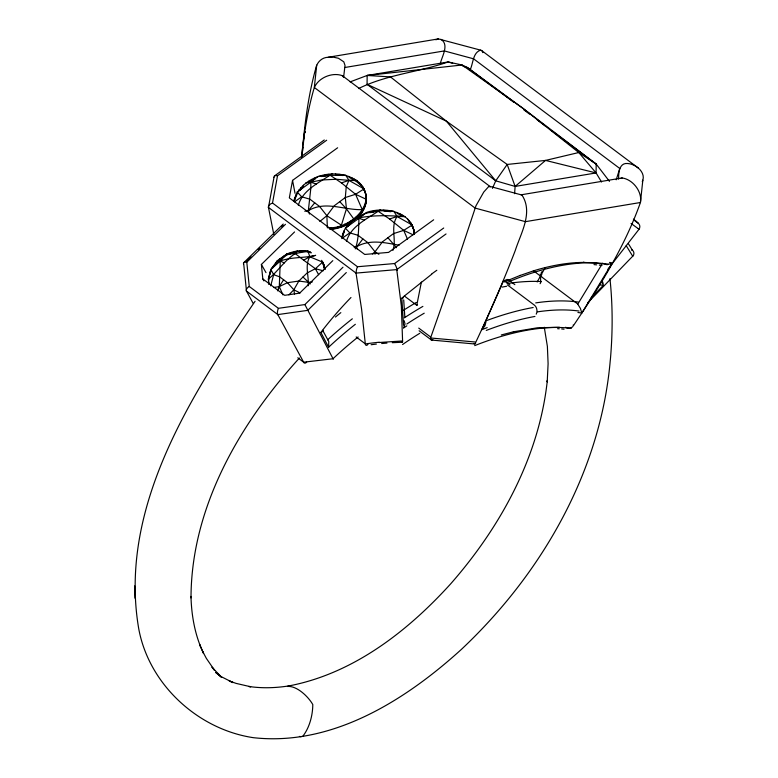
<?xml version="1.0" encoding="UTF-8"?>
<svg xmlns="http://www.w3.org/2000/svg" width="778" height="778" viewBox="0 0 778 778"><rect width="100%" height="100%" fill="white"/><g stroke="black" fill="none" stroke-linecap="round" stroke-linejoin="round"><path stroke-width="1.17" d="M601.55 182.003L596.094 172.94L515.124 186.428L495.742 180.817L367.07 84.316L367.158 75.456L448.128 61.958L462.064 64.992L467.51 67.579L522.952 108.337L596.181 164.08L609.456 181.362M350.119 81.885L367.158 75.456L390.488 76.915L446.309 121.105L507.188 164.45L545.553 160.414L596.094 172.94L596.181 164.08L551.68 130.704M609.952 278.66C612.821 305.511 612.743 332.614 610.38 359.504L610.205 361.089C600.451 471.867 541.576 573.882 461.578 649.222C405.484 700.219 332.216 746.569 253.239 737.661C197.797 729.307 148.909 684.358 138.727 628.712C118.139 508.549 190.522 395.846 255.067 301.281M310.792 252.51L308.458 252.053L307.942 251.109L295.232 253.599L286.508 254.182L277.231 260.747L270.861 269.48L273.671 274.673L279.701 276.861L283.581 279.779L279.292 286.596L277.581 290.855L279.292 286.615L280.284 261.009L286.508 254.182C294.026 251.031 302.593 249.242 310.5 251.965M268.906 279.166L269.451 274.945L270.997 271.162M297.021 194.247L294.191 201.006L294.006 200.15C301.708 174.408 339.471 165.685 359.271 182.655C379.606 203.019 349.935 228.82 328.579 227.886M514.579 193.703L515.124 186.428L507.188 164.45L495.742 180.817L492.464 188.364M301.883 156.456C304.344 127.154 307.718 97.765 315.518 69.349C316.529 62.979 321.226 57.436 328.16 57.271L438.374 38.9L481.378 50.356L638.339 168.077C641.762 170.956 644.369 175.624 642.842 180.146L640.43 202.504C624.744 246.84 599.41 286.965 573.318 325.817L573.172 325.029M302.661 151.078L303.021 147.168M303.303 144.241L304.587 131.997L305.443 131.521M301.504 157.224C303.867 134.594 307.368 111.993 313.563 90.063C316.296 78.529 331.671 71.683 342.301 75.69L489.897 186.389L521.941 195.045C533.484 212.482 520.745 233.322 515.308 250.39C503.434 281.471 490.062 311.968 475.854 342.057L430.701 337.992M316.724 65.119L314.302 87.467L475.134 208.096L525.442 221.662L640.43 202.504C642.404 191.67 632.903 179.446 622.176 177.968L521.104 194.811M343.643 76.983L345.014 65.41L343.798 61.832L338.44 58.262L333.47 57.193L328.16 57.271M618.646 179.125C618.481 173.066 619.113 162.621 627.642 163.497C631.6 163.779 635.315 165.578 638.339 168.077M309.488 214.076L308.331 210.692L310.84 188.198L310.821 182.188L318.046 176.48L330.378 175.381L345.743 175.167L348.943 180.399L356.985 180.486L357.287 181.964C370.231 190.026 367.858 209.535 356.421 217.85L356.236 216.994M304.781 211.246L308.331 210.673L314.72 202.825L319.583 206.462L326.877 215.701L341.396 225.173L341.707 226.651L331.175 228.751L331 227.896M378.886 254.328L375.015 251.8L367.722 242.561L362.859 238.924L355.274 248.882C358.746 239.361 358.629 228.44 358.959 218.287L366.175 212.579C383.894 206.16 412.525 211.198 414.343 233.76L413.896 230.405M357.238 249.057L356.47 246.772C369.89 238.972 384.974 242.726 399.085 245.206M268.867 280.041L268.352 279.088C277.979 271.327 284.583 260.299 295.232 253.599L303.634 260.173L309.77 256.798L315.664 255.359C304.072 258.257 291.692 256.779 280.284 261.009L270.861 269.48L268.352 279.088L269.071 284.427L268.498 281.646M273.788 234.324L268.468 207.425L273.963 177.52M326.672 140.225L277.522 175.76L272.514 203.019L357.472 266.737L394.563 263.548L443.713 228.012M337.633 147.781L292.547 180.379L289.328 197.894L364.736 254.445L388.572 252.393L433.657 219.804M403.549 325.223L401.818 298.227L404.365 296.01L416.765 305.297L421.394 282.015M308.137 285.789C309.226 276.278 304.441 265.92 309.79 256.789L307.942 251.109M270.705 285.847L273.671 274.673M343.993 230.988L342.32 237.115L342.145 236.259C347.883 214.067 374.13 208.786 393.872 211.266L397.081 216.508L405.114 216.585C387.969 215.438 370.785 214.757 353.951 218.997M341.396 225.173L346.434 208.893L345.306 197.524L346.268 186.545L348.943 180.399L356.985 180.486M392.89 250.419C396.819 239.585 390.109 226.884 397.081 216.508L412.204 225.017L414.032 231.047M440.367 63.358C441.816 56.658 449.616 44.492 440.863 39.299M469.98 70.117C473.209 64.224 472.606 52.476 480.639 50.152M616.205 179.786L619.794 168.486L473.569 58.817L444.306 50.92L344.664 67.53M350.966 297.507A235.335 135.956 -53.1 0 0 322.967 329.687L320.876 332.449L328.598 347.241L328.763 341.513L322.763 330.504M642.842 180.146L642.288 181.741M298.314 205.295C302.817 189.501 319.807 182.519 332.07 173.766M346.453 241.404C350.946 225.601 367.945 218.628 380.209 209.866M507.139 279.458L503.385 281.101L481.932 329.639L487.193 327.626M537.18 281.967L544.892 268.147M611.382 264.374L583.461 310.422M602.58 263.265L577.821 304.062M288.891 294.862L293.831 289.795L298.83 281.053L307.125 272.952L315.391 268.721L322.607 262.098L321.625 260.309M540.097 283.698L540.739 282.589L540.467 276.044L541.683 276.19M277.075 262.303L272.524 267.904L272.222 267.36M403.617 327.82L405.027 323.969L404.19 320.731M583.247 310.743L581.769 312.999L577.918 312.503M541.206 272.757L541.974 271.658M295.232 253.599L297.303 250.798L297.809 251.741M319.855 221.448L326.877 215.701L334.258 205.762L345.306 197.524L355.575 194.286L364.065 188.908L364.367 190.386M372.38 253.959L375.015 251.8L382.397 241.87L393.444 233.633L403.714 230.385L412.204 225.017M609.505 262.4L612.169 262.974L611.07 263.985M303.332 185.261L303.508 186.117L299.18 190.717L299.005 189.861M351.471 221.36L351.646 222.226L347.319 226.816L347.134 225.96M607.871 269.266L639.049 229.228A4.561 4.308 -55.7 0 0 637.979 223.062M299.413 358.036C239.877 423.368 191.145 507.227 191.009 597.903L190.98 596.405C191.495 615.952 195.054 635.675 203.554 653.403L199.693 644.641L200.432 646.324M278.398 261L281.947 257.8L286.139 255.524M602.814 283.075L603.32 285.38L591.047 298.1M587.653 302.866L632.709 256.205L626.212 245.673M283.221 224.035L243.903 262.546M246.626 261.058L250.993 256.769M258.277 249.631L259.735 248.201M281.587 226.787L283.036 225.357M285.477 224.297L246.791 262.215L249.261 286.46L278.407 308.321L304.888 304.568L342.972 267.233M263.898 280.897L262.808 278.923L261.389 264.462L294.551 231.951M332.809 260.649L299.647 293.15L284.67 295.319L262.808 278.923M346.307 272.563L307.757 310.354L277.814 314.594L246.48 291.089L243.709 263.898M328.598 347.241L331.584 344.479A272.67 157.526 -53.1 0 1 355.351 324.29M481.932 329.639L485.054 325.612L485.987 321.703M403.286 297.906L401.818 298.227M404.365 296.01L431.693 274.226M515.124 186.428L545.553 160.414L578.774 152.527L596.181 164.08M274.556 175.877L324.27 139.972M297.517 193.508L297.206 192.02L310.821 182.188L321.878 179.961L336.563 179.261L348.923 180.389L364.065 188.908M268.468 207.425L356.032 273.097L396.751 269.606L446.047 233.964M294.444 201.872L301.679 196.795L309.868 199.178L314.72 202.825M341.678 238.613L349.808 232.894L358.006 235.277L362.859 238.924M403.617 327.995L406.806 325.846M314.798 178.074L314.973 178.93L308.817 182.159L308.642 181.293M362.937 214.174L363.112 215.029L356.956 218.258L356.781 217.402M287.452 686.459C296.856 685.593 308.331 696.65 312.785 704.537C312.746 715.439 309.44 727.926 302.652 736.455M341.707 226.651L353.941 220.242L353.63 218.754L346.434 208.893L339.782 201.648M611.43 263.421L607.122 264.676L603.358 263.82M287.86 254.678L292.178 252.724L296.856 251.848M416.765 305.297L417.543 304.898M358.58 88.556C386.637 74.562 418.7 72.208 448.128 61.958L452.689 63.281M435.826 39.785L438.374 38.9M273.545 287.529L279.273 286.596L287.471 282.686L298.83 281.053L308.778 282.375L312.348 281.918M504.368 281.86L520.2 275.422M308.331 210.673L308.312 210.682C325.476 200.413 344.1 210.323 362.237 209.622L362.548 211.101M356.45 246.782L354.097 247.161M519.879 275.548L534.078 270.666M330.378 175.381L341.416 182.908L348.914 180.399M378.507 211.49L389.554 219.007L397.052 216.498M620.591 178.473L622.176 177.968M320.964 332.42L322.607 331.506L322.928 330.271M533.358 270.88C549.842 265.843 566.929 262.468 584.21 262.4L583.276 262.4L594.985 262.983M322.86 176.285L328.754 175.225L328.579 174.369M376.708 210.468L376.892 211.324L369.842 212.686L369.667 211.83M501.265 334.968L514.112 331.632L513.373 331.807L537.559 327.771L559.46 327.275M288.142 686.06C352.823 673.942 407.439 631.542 450.705 583.811C500.672 526.842 539.115 456.686 547.333 380.461L547.216 381.91L548.101 363.705L547.381 346.395L544.279 327.246M298.684 251.586L305.793 251.42L305.491 250.866M297.789 357.802L303.663 362.208L332.994 358.746A253.628 146.527 -53.1 0 1 358.133 336.991M305.812 182.888L310.821 182.188L316.364 184.085M289.679 685.778C276.18 687.976 262.361 688.491 248.814 686.459L250.662 686.76L236.084 683.385L229.228 680.925L233.021 682.617L220.32 676.208M371.125 344.722L376.396 344.08M367.158 75.456L462.064 64.992L522.952 108.337L578.774 152.527L596.094 172.94M379.285 342.495L402.586 340.939L401.341 305.958L396.751 269.606M381.677 343.536L386.967 343.079M631.435 250.059L632.271 250.01A4.61 4.415 -8 0 1 632.825 256.263M392.268 342.699L402.265 342.232M309.77 256.798L322.607 262.098L324.727 269.48L322.607 262.098M603.281 285.38L599.449 284.767M341.581 175.4L335.843 174.885L335.668 174.029M390.673 210.838L390.848 211.694L383.982 210.994L383.807 210.128M431.78 340.083L474.629 343.983M301.115 736.737L299.423 736.426M594.509 262.954L601.229 263.82M303.634 260.173L315.391 268.721L323.249 270.802M462.949 66.256L467.51 67.579L513.947 102.404M364.503 220.184L358.959 218.287L345.344 228.129L349.808 232.894M357.287 181.964L349.089 177.316L348.914 176.45M402.693 215.224L402.868 216.08L397.227 213.415L397.052 212.559M367.07 84.316L446.309 121.105L495.742 180.817M341.416 182.908L355.575 194.286L365.903 199.139L366.214 200.617M389.554 219.007L403.714 230.385L413.011 234.762M284.242 262.954L280.284 261.009L277.231 260.747L277.746 261.7M283.581 279.779L287.471 282.686L293.831 289.795L300.026 292.898M633.603 219.785L638.038 222.975L633.428 219.133M631.055 223.471L639.049 229.228L638.271 228.537M523.623 109.659L529.429 114.016M537.16 119.822L545.874 126.347M534.097 271.269L577.082 303.508M507.869 279.419L514.861 284.651M504.582 281.014L509.989 285.069M507.353 284.865L534.457 305.19A5.854 4.094 80.7 0 1 536.236 314.137M418.739 328.092L430.837 337.166L456.414 264.432L475.961 205.81L483.77 192.04L488.603 186.662L489.897 186.389L490.111 187.051M419.109 330.767L431.401 339.986M356.178 336.971L365.31 343.818L361.595 309.148L356.032 273.097M327.596 339.791L327.626 339.811A277.065 160.064 -53.1 0 1 352.337 318.805M504.076 281.685L503.385 281.101M305.336 132.61L304.655 132.056M221.108 676.802L215.642 672.386L221.827 677.473L211.995 667.242L214.631 670.403L206.335 658.353L202.795 651.692M302.973 276.997L310.266 283.951M412.505 226.495L407.409 218.764M297.206 192.02L301.679 196.795M387.921 237.747L396.537 247.686M577.762 304.14L580.407 308.419L581.769 312.999M342.301 75.69L343.254 76.896M482.01 50.833L482.827 52.632M628.42 243.767L632.271 250.01M265.998 272.631L261.389 264.462M322.316 261.593L323.113 263.052M277.814 314.594L303.663 362.208M246.48 291.089L253.103 303.284M315.391 268.721L318.63 274.712M323.551 264.413L323.843 264.958M300.143 250.711L300.444 251.265M294.658 251.498L294.95 252.053M289.231 253.2L289.533 253.754M286.508 254.182L287.024 255.135M284.087 255.758L284.388 256.302M279.419 259.055L279.72 259.609M275.431 262.954L275.723 263.509M270.861 269.48L271.366 270.433M269.947 272.057L270.238 272.611M268.692 276.88L268.984 277.435M304.888 304.568L333.285 359.222M279.292 286.615L282.949 294.92M403.714 230.385L407.516 239.157M355.575 194.286L362.237 209.622M413.235 227.76L413.419 228.625M410.959 222.985L411.134 223.85M409.354 220.894L409.491 221.545M399.999 213.882L400.135 214.534M387.308 210.459L387.434 211.11M373.187 211.13L373.323 211.772M365.106 191.66L365.281 192.516M365.757 194.296L365.893 194.947M366.03 196.795L366.205 197.661M362.82 186.885L362.995 187.741M365.563 202.105L365.738 202.961M361.216 184.794L361.352 185.446M364.824 204.857L364.96 205.509M359.271 182.655L359.446 183.511M363.715 207.376L363.89 208.232M354.554 179.125L354.729 179.981M360.574 212.404L360.749 213.26M351.86 177.773L351.996 178.425M359.786 215.788L359.922 216.43M358.561 214.864L358.697 215.516M342.534 174.739L342.709 175.595M350.927 220.962L351.102 221.818M339.169 174.35L339.305 175.001M349.186 223.694L349.322 224.346M347.961 222.78L348.097 223.432M344.771 224.19L344.946 225.046M342.923 233.701L343.059 234.353M338.041 226.524L338.216 227.38M325.048 175.021L325.185 175.672M334.559 227.439L334.696 228.09M321.528 175.731L321.703 176.587M311.657 179.679L311.793 180.331M301.047 187.595L301.183 188.247M295.854 194.889L296.029 195.745M294.784 197.602L294.92 198.254M295.047 193.362L292.547 180.379M293.831 289.795L294.541 294.055M403.704 299.88L404.823 316.928M375.015 251.8L375.103 254.017M326.877 215.701L327.373 227.886M134.944 598.185L134.701 585.892M508.053 283.484A273.02 135.751 -43.6 0 1 541.41 281.568M502.092 287.111A273.01 134.166 -42.9 0 1 506.643 286.265M432.879 339.519A6.117 2.169 -71.5 0 1 430.613 338.099M474.454 343.837A6.205 1.644 83.9 0 1 474.035 343.361M475.669 342.884A6.205 1.644 83.9 0 1 475.164 343.857M474.697 345.626A244.866 111.098 -38.9 0 1 571.237 328.335M572.812 326.614A6.205 5.854 61.8 0 1 565.625 327.246M557.602 328.695A240.548 108.453 -38.6 0 1 559.236 328.783M561.658 328.968A240.548 108.453 -38.6 0 1 564.031 329.201M535.731 302.895A270.754 129.508 -41.6 0 1 578.2 302.039M486.717 320.536A270.744 126.143 -40.6 0 1 533.173 307.505M537.52 311.852A263.256 125.316 -41.3 0 1 579.036 311.044M486.269 330.417A263.256 121.961 -40.4 0 1 534.943 316.442M594.003 264.608A241.17 119.131 -42.5 0 1 596.697 264.86M599.352 265.172A241.17 119.131 -42.5 0 1 601.958 265.551M506.42 282.774A245.401 121.66 -42.7 0 1 608.182 264.189M635.12 220.582A4.649 4.162 -52 0 1 636.511 222.119M540.165 274.08A273.039 152.702 -39.3 0 1 541.809 274.449M602.318 280.887A235.335 135.956 -53.1 0 1 602.853 283.046M362.879 188.004A36.615 26.627 -11.7 0 1 356.363 218.657M351.462 222.314A36.615 26.627 -11.7 0 1 331.477 229.364M358.055 182.83A36.615 26.627 -11.7 0 1 359.397 183.978M362.801 187.624A36.615 26.627 -11.7 0 1 329.522 229.179M294.269 201.132A36.615 26.627 -11.7 0 1 295.086 198.351M299.53 190.591A36.615 26.627 -11.7 0 1 301.543 188.305M357.277 181.896A36.615 26.627 -11.7 0 1 361.167 185.504M411.017 224.113A36.615 26.627 -11.7 0 1 414.47 234.246M409.306 221.604A36.615 26.627 -11.7 0 1 414.382 233.857M342.408 237.232A36.615 26.627 -11.7 0 1 344.391 231.747M400.602 215.078A36.615 26.627 -11.7 0 1 402.323 215.992M335.444 317.035A276.647 144.572 -51.8 0 1 340.832 312.63M246.393 291.137A4.542 2.791 -29.4 0 1 249.281 286.508M277.765 314.701A4.6 2.091 -77.7 0 1 278.446 308.399M306.649 362.14A6.127 2.83 -78.1 0 1 303.615 362.373M243.543 263.859A4.687 2.071 22.3 0 1 246.83 262.312M323.055 262.925A29.292 23.097 -28.3 0 1 324.582 267.35M322.958 262.74A29.292 23.097 -28.3 0 1 324.825 269.577M269.11 277.551A29.292 23.097 -28.3 0 1 270.472 272.524M272.845 267.788A29.292 23.097 -28.3 0 1 275.986 263.577M279.662 259.988A29.292 23.097 -28.3 0 1 284.116 256.769M289.29 254.134A29.292 23.097 -28.3 0 1 294.93 252.315M300.716 251.489A29.292 23.097 -28.3 0 1 311.297 252.879M404.327 317.852A275.179 135.537 -49.6 0 1 422.892 306.386M406.826 324.018A269.674 132.445 -49.6 0 1 424.224 313.194M273.866 177.481A4.561 2.577 34.8 0 1 277.532 175.838M268.322 207.454A4.649 3.19 -23.1 0 1 272.524 203.126M356.207 272.835A4.649 1.498 -79.1 0 1 357.481 266.825M394.582 263.645A4.561 0.973 67.2 0 1 397.198 270.404M401.973 342.106A6.175 1.148 72.7 0 1 401.759 341.892M402.625 341.153A6.175 1.148 72.7 0 1 402.537 341.97M402.566 344.528A250.01 115.834 -48.3 0 1 419.741 333.315M365.349 343.934A328.802 327.295 54 0 1 379.256 342.213M368.013 344.216A6.273 2.305 -78.1 0 1 365.32 344.353M431.664 273.992A316.695 169.478 -51.3 0 1 436.828 270.267M403.14 310.49A273.039 116.457 -46.8 0 1 416.327 302.418"/></g></svg>
